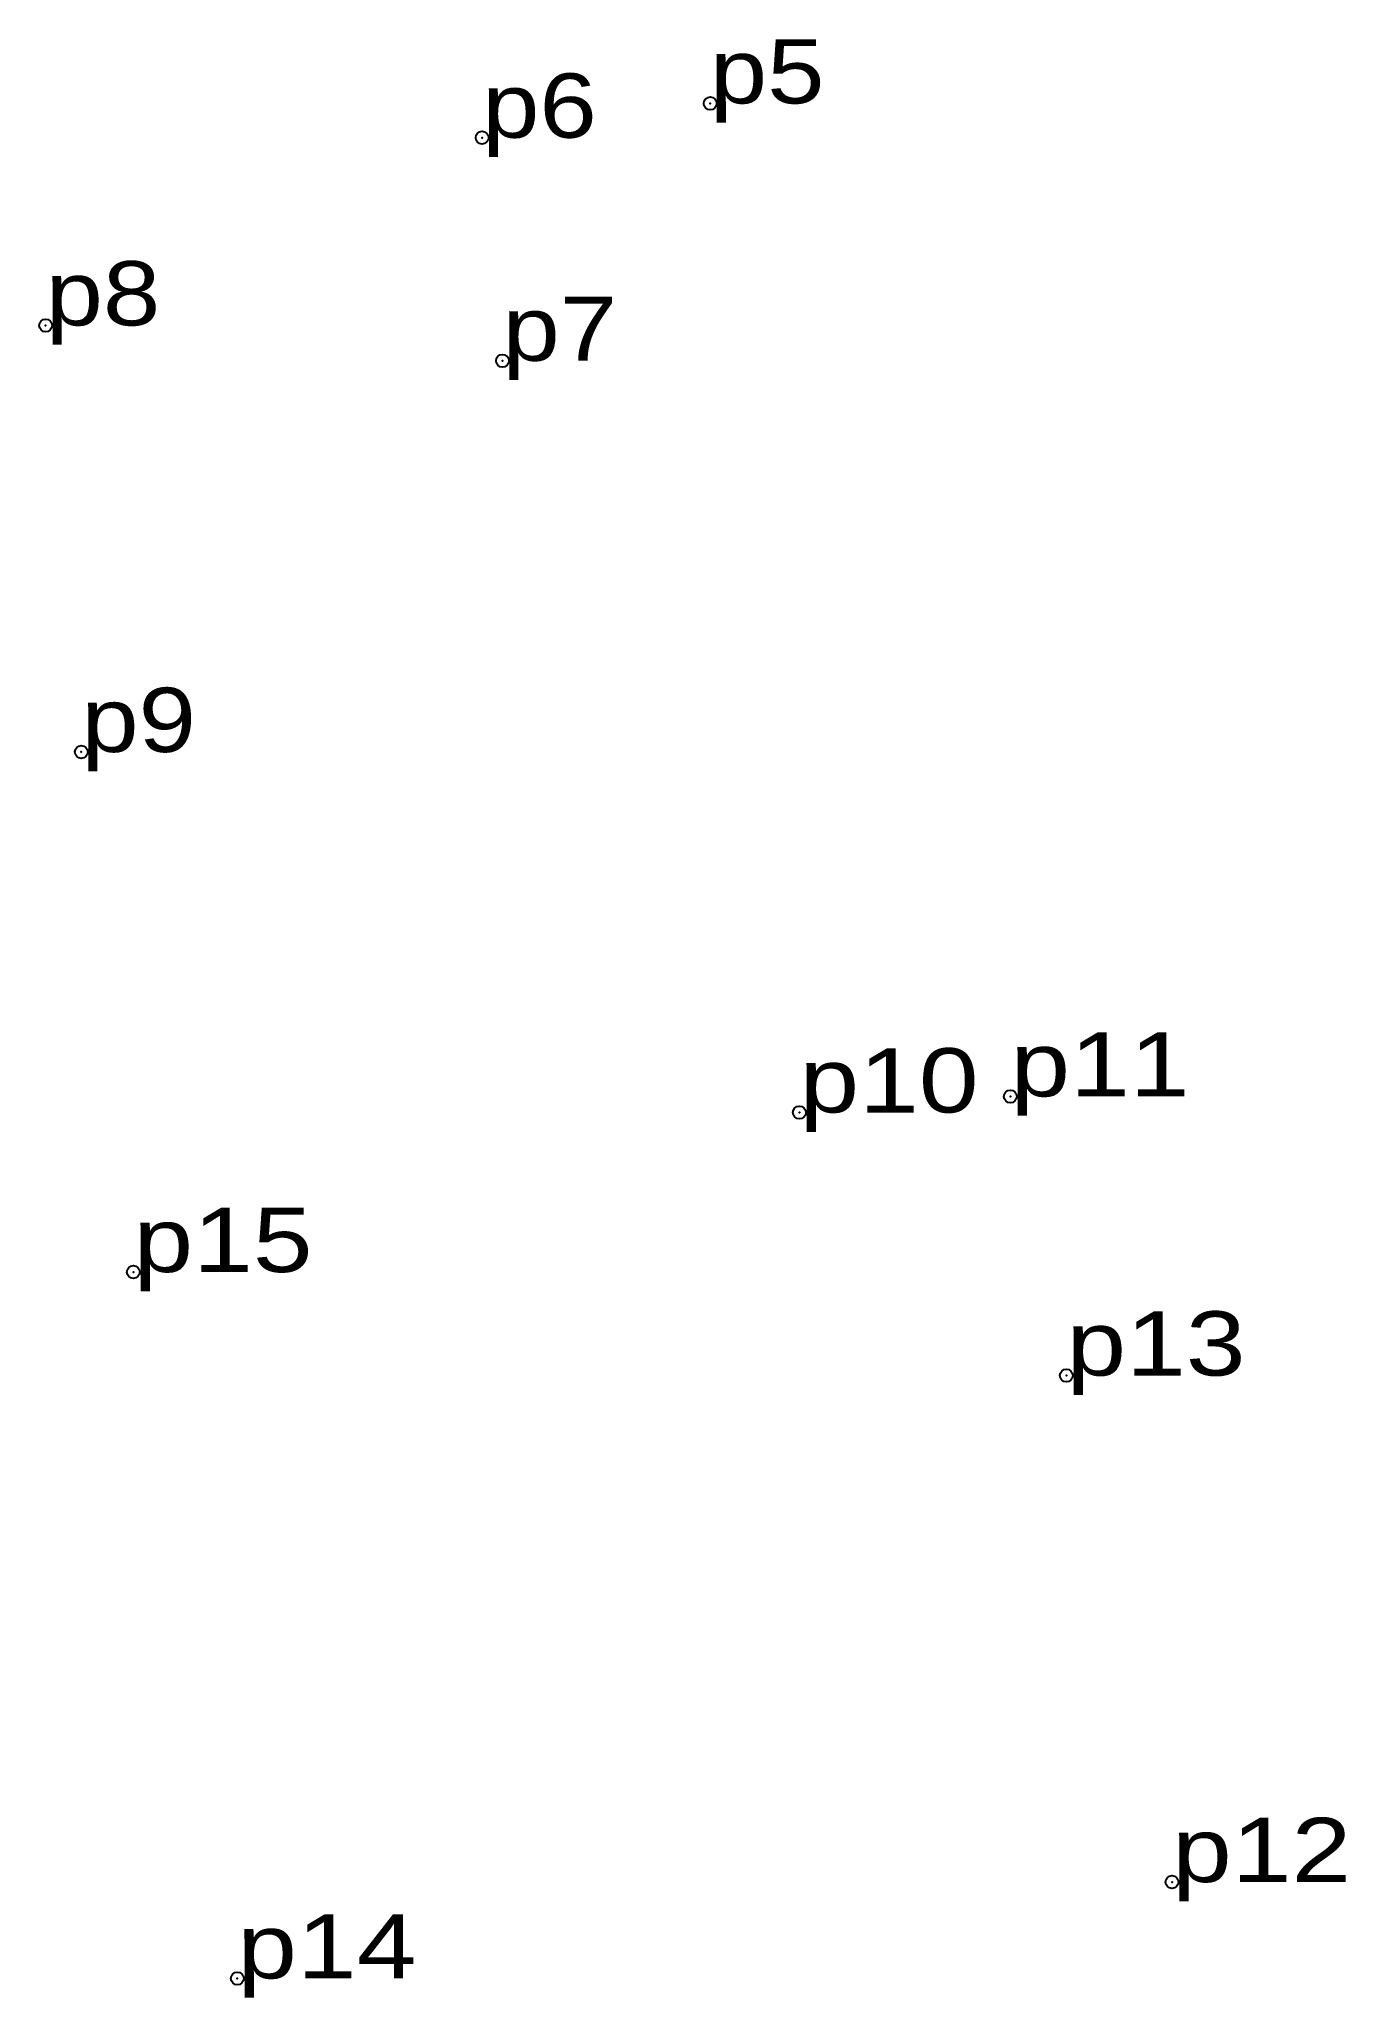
# Model space of a CAD drawing. Header units: metres. Extents: x 534627 to 551823, y 1837013 to 1851188.
# Drawn here: x 536512.8 to 536549.4, y 1837012.7 to 1837067.5 of the extents above.
import ezdxf

# ---------------------------------------------------------------- set-up
doc = ezdxf.new("R2010")
doc.units = ezdxf.units.M
doc.header["$LTSCALE"] = 0.72
doc.header["$PDMODE"] = 32
doc.header["$PDSIZE"] = 0.36
doc.layers.add('12', color=7, linetype='Continuous')
doc.layers.add('7', color=7, linetype='Continuous')

msp = doc.modelspace()

# ---------------------------------------------------------------- linework, layer by layer
at = {"layer": '7'}
for p in [(536531.63, 1837065.74), (536525.24, 1837064.78), (536513.01, 1837059.52), (536525.81, 1837058.53), (536514.01, 1837047.57), (536540.04, 1837037.92), (536534.13, 1837037.47), (536515.47, 1837033), (536541.61, 1837030.1), (536544.57, 1837015.91), (536518.38, 1837013.21)]:
    msp.add_point(p, dxfattribs=at)

# ---------------------------------------------------------------- texts
at = {"layer": '12'}
for s, width, p in [('p5', 1.2, (536531.62, 1837065.74)), ('p6', 1.2, (536525.24, 1837064.78)), ('p8', 1.2, (536513.01, 1837059.52)), ('p7', 1.2, (536525.81, 1837058.53)), ('p9', 1.2, (536514.01, 1837047.57)), ('p11', 1.25, (536540.04, 1837037.92)), ('p10', 1.25, (536534.13, 1837037.47)), ('p15', 1.25, (536515.47, 1837033)), ('p13', 1.25, (536541.61, 1837030.1)), ('p12', 1.25, (536544.57, 1837015.91)), ('p14', 1.25, (536518.38, 1837013.21))]:
    msp.add_text(s, height=1.8, dxfattribs=dict(at, width=width)).set_placement(p)

doc.saveas('drawing.dxf')
